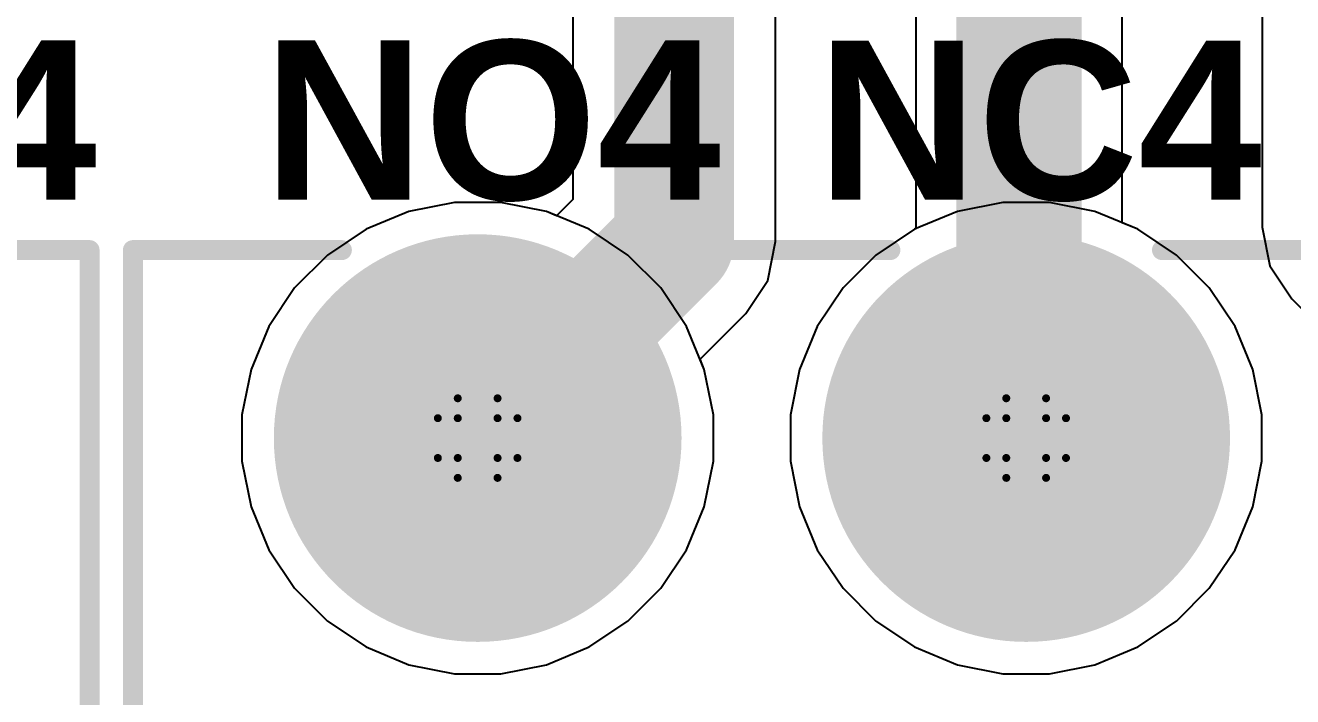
# Model space of a CAD drawing. Header units: inches. Extents: x 0 to 208, y 0 to 213.
# Drawn here: x 0.8093 to 1.1276, y 0.252 to 0.4207 of the extents above; entities that cross this region are included whole.
import ezdxf

# ---------------------------------------------------------------- set-up
doc = ezdxf.new("R2010")
doc.units = ezdxf.units.IN
doc.header["$MEASUREMENT"] = 0
for name, color, linetype in [('Bottom Layer', 5, 'Continuous'), ('Bottom Solder', 6, 'Continuous'), ('Drill Drawing', 1, 'Continuous'), ('L2_GND1', 16, 'Continuous'), ('L3_SIG1', 76, 'Continuous'), ('L4_PWR', 90, 'Continuous'), ('L5_GND2', 156, 'Continuous'), ('L6_SIG2', 130, 'Continuous'), ('L7_GND3', 216, 'Continuous'), ('Multi-Layer', 9, 'Continuous'), ('Pad Holes', 156, 'Continuous'), ('Top Layer', 1, 'Continuous'), ('Top Overlay', 2, 'Continuous'), ('Top Solder', 216, 'Continuous')]:
    doc.layers.add(name, color=color, linetype=linetype)
doc.styles.add('Arial_Bold', font='', dxfattribs={"height": 0.2})
doc.styles.get('Arial_Bold').set_extended_font_data('Arial', bold=True)

# ---------------------------------------------------------------- blocks, each defined once
blk = doc.blocks.new('DB2ERC_3_5_3P_GN_523')
at = {"layer": 'Top Overlay'}
for points in [[(0.17191, 0.04724, 0.005, 0.005, 0), (0.22441, 0.04724, 0.005, 0.005, 0)], [(0.22441, -0.31496, 0.005, 0.005, 0), (0.22441, 0.04724, 0.005, 0.005, 0)]]:
    blk.add_lwpolyline(points, format="xyseb", dxfattribs=at)
blk.add_lwpolyline([(0.22316, 0.04724, 0.0025, 0.0025, 1), (0.22566, 0.04724, 0.0025, 0.0025, 1)], format="xyseb", close=True, dxfattribs=at)
blk.add_lwpolyline([(0.22316, 0.04724, 0.0025, 0.0025, 1), (0.22566, 0.04724, 0.0025, 0.0025, 1)], format="xyseb", close=True, dxfattribs=at)
blk = doc.blocks.new('DB2ERC_3_5_3P_GN_524')
at = {"layer": 'Bottom Layer'}
h = blk.add_hatch(color=5, dxfattribs=at)
edge = h.paths.add_edge_path()
edge.add_arc((-0.13779, 0), 0.04921, 0, 360)
h = blk.add_hatch(color=5, dxfattribs=at)
edge = h.paths.add_edge_path()
edge.add_arc((0, 0), 0.04921, 0, 360)
at = {"layer": 'Bottom Solder'}
h = blk.add_hatch(color=6, dxfattribs=at)
edge = h.paths.add_edge_path()
edge.add_arc((-0.13779, 0), 0.05121, 0, 360)
h = blk.add_hatch(color=6, dxfattribs=at)
edge = h.paths.add_edge_path()
edge.add_arc((0, 0), 0.05121, 0, 360)
at = {"layer": 'L2_GND1'}
h = blk.add_hatch(color=16, dxfattribs=at)
edge = h.paths.add_edge_path()
edge.add_arc((-0.13779, 0), 0.04921, 0, 360)
h = blk.add_hatch(color=16, dxfattribs=at)
edge = h.paths.add_edge_path()
edge.add_arc((0, 0), 0.04921, 0, 360)
at = {"layer": 'L3_SIG1'}
h = blk.add_hatch(color=76, dxfattribs=at)
edge = h.paths.add_edge_path()
edge.add_arc((-0.13779, 0), 0.04921, 0, 360)
h = blk.add_hatch(color=76, dxfattribs=at)
edge = h.paths.add_edge_path()
edge.add_arc((0, 0), 0.04921, 0, 360)
at = {"layer": 'L4_PWR'}
h = blk.add_hatch(color=90, dxfattribs=at)
edge = h.paths.add_edge_path()
edge.add_arc((-0.13779, 0), 0.04921, 0, 360)
h = blk.add_hatch(color=90, dxfattribs=at)
edge = h.paths.add_edge_path()
edge.add_arc((0, 0), 0.04921, 0, 360)
at = {"layer": 'L5_GND2'}
h = blk.add_hatch(color=156, dxfattribs=at)
edge = h.paths.add_edge_path()
edge.add_arc((-0.13779, 0), 0.04921, 0, 360)
h = blk.add_hatch(color=156, dxfattribs=at)
edge = h.paths.add_edge_path()
edge.add_arc((0, 0), 0.04921, 0, 360)
at = {"layer": 'L6_SIG2'}
h = blk.add_hatch(color=130, dxfattribs=at)
edge = h.paths.add_edge_path()
edge.add_arc((-0.13779, 0), 0.04921, 0, 360)
h = blk.add_hatch(color=130, dxfattribs=at)
edge = h.paths.add_edge_path()
edge.add_arc((0, 0), 0.04921, 0, 360)
at = {"layer": 'L7_GND3'}
h = blk.add_hatch(color=216, dxfattribs=at)
edge = h.paths.add_edge_path()
edge.add_arc((-0.13779, 0), 0.04921, 0, 360)
h = blk.add_hatch(color=216, dxfattribs=at)
edge = h.paths.add_edge_path()
edge.add_arc((0, 0), 0.04921, 0, 360)
at = {"layer": 'Multi-Layer'}
h = blk.add_hatch(color=9, dxfattribs=at)
edge = h.paths.add_edge_path()
edge.add_arc((-0.13779, 0), 0.04921, 0, 360)
h = blk.add_hatch(color=9, dxfattribs=at)
edge = h.paths.add_edge_path()
edge.add_arc((0, 0), 0.04921, 0, 360)
at = {"layer": 'Pad Holes'}
h = blk.add_hatch(color=7, dxfattribs=at)
edge = h.paths.add_edge_path()
edge.add_arc((-0.13779, 0), 0.0315, 0, 360)
h = blk.add_hatch(color=7, dxfattribs=at)
edge = h.paths.add_edge_path()
edge.add_arc((0, 0), 0.0315, 0, 360)
at = {"layer": 'Top Layer'}
h = blk.add_hatch(color=1, dxfattribs=at)
edge = h.paths.add_edge_path()
edge.add_arc((-0.13779, 0), 0.04921, 0, 360)
h = blk.add_hatch(color=1, dxfattribs=at)
edge = h.paths.add_edge_path()
edge.add_arc((0, 0), 0.04921, 0, 360)
at = {"layer": 'Top Solder'}
h = blk.add_hatch(color=216, dxfattribs=at)
edge = h.paths.add_edge_path()
edge.add_arc((-0.13779, 0), 0.05121, 0, 360)
h = blk.add_hatch(color=216, dxfattribs=at)
edge = h.paths.add_edge_path()
edge.add_arc((0, 0), 0.05121, 0, 360)
at = {"layer": 'Top Overlay'}
for points in [[(-0.22441, -0.315, 0.005, 0.005, 0), (-0.22441, 0.04724, 0.005, 0.005, 0)], [(-0.22441, 0.04724, 0.005, 0.005, 0), (-0.1719, 0.04724, 0.005, 0.005, 0)], [(-0.10368, 0.04724, 0.005, 0.005, 0), (-0.03411, 0.04724, 0.005, 0.005, 0)], [(0.03411, 0.04724, 0.005, 0.005, 0), (0.10369, 0.04724, 0.005, 0.005, 0)]]:
    blk.add_lwpolyline(points, format="xyseb", dxfattribs=at)
for points in [[(-0.22566, 0.04724, 0.0025, 0.0025, 1), (-0.22316, 0.04724, 0.0025, 0.0025, 1)], [(-0.22566, 0.04724, 0.0025, 0.0025, 1), (-0.22316, 0.04724, 0.0025, 0.0025, 1)], [(-0.17315, 0.04724, 0.0025, 0.0025, 1), (-0.17065, 0.04724, 0.0025, 0.0025, 1)], [(-0.10493, 0.04724, 0.0025, 0.0025, 1), (-0.10243, 0.04724, 0.0025, 0.0025, 1)], [(-0.03536, 0.04724, 0.0025, 0.0025, 1), (-0.03286, 0.04724, 0.0025, 0.0025, 1)], [(0.03286, 0.04724, 0.0025, 0.0025, 1), (0.03536, 0.04724, 0.0025, 0.0025, 1)]]:
    blk.add_lwpolyline(points, format="xyseb", close=True, dxfattribs=at)

msp = doc.modelspace()

# ---------------------------------------------------------------- hatches: boundary and pattern name
at = {"layer": 'Top Layer'}
msp.add_hatch(color=1, dxfattribs=at).paths.add_polyline_path([(1.04313, 0.317), (1.07463, 0.317), (1.07463, 0.49874), (1.04313, 0.49874)])

# ---------------------------------------------------------------- linework, layer by layer
at = {"layer": 'Bottom Layer'}
for p, q in [((0.91707, 0.37621), (0.90563, 0.37394)), ((0.92874, 0.37621), (0.91707, 0.37621)), ((0.94018, 0.37394), (0.92874, 0.37621)), ((1.05487, 0.37621), (1.04343, 0.37394)), ((1.06653, 0.37621), (1.05487, 0.37621)), ((1.07797, 0.37394), (1.06653, 0.37621)), ((0.90563, 0.37394), (0.89486, 0.36947)), ((0.95095, 0.36947), (0.94018, 0.37394)), ((1.04343, 0.37394), (1.03265, 0.36947)), ((1.08875, 0.36947), (1.07797, 0.37394)), ((0.89486, 0.36947), (0.88516, 0.36299)), ((0.96065, 0.36299), (0.95095, 0.36947)), ((1.03265, 0.36947), (1.02295, 0.36299)), ((1.09845, 0.36299), (1.08875, 0.36947)), ((0.88516, 0.36299), (0.87691, 0.35475)), ((0.9689, 0.35475), (0.96065, 0.36299)), ((1.02295, 0.36299), (1.01471, 0.35475)), ((1.10669, 0.35475), (1.09845, 0.36299)), ((0.87691, 0.35475), (0.87043, 0.34505)), ((0.97538, 0.34505), (0.9689, 0.35475)), ((1.01471, 0.35475), (1.00823, 0.34505)), ((1.11317, 0.34505), (1.10669, 0.35475)), ((0.87043, 0.34505), (0.86597, 0.33427)), ((0.97984, 0.33427), (0.97538, 0.34505)), ((1.00823, 0.34505), (1.00376, 0.33427)), ((1.11764, 0.33427), (1.11317, 0.34505)), ((0.86597, 0.33427), (0.86369, 0.32283)), ((0.98212, 0.32283), (0.97984, 0.33427)), ((1.00376, 0.33427), (1.00149, 0.32283)), ((1.11991, 0.32283), (1.11764, 0.33427)), ((0.86369, 0.32283), (0.86369, 0.31117)), ((0.98212, 0.31117), (0.98212, 0.32283)), ((1.00149, 0.32283), (1.00149, 0.31117)), ((1.11991, 0.31117), (1.11991, 0.32283)), ((0.86369, 0.31117), (0.86597, 0.29973)), ((0.97984, 0.29973), (0.98212, 0.31117)), ((1.00149, 0.31117), (1.00376, 0.29973)), ((1.11764, 0.29973), (1.11991, 0.31117)), ((0.86597, 0.29973), (0.87043, 0.28895)), ((0.97538, 0.28895), (0.97984, 0.29973)), ((1.00376, 0.29973), (1.00823, 0.28895)), ((1.11317, 0.28895), (1.11764, 0.29973)), ((0.87043, 0.28895), (0.87691, 0.27925)), ((0.9689, 0.27925), (0.97538, 0.28895)), ((1.00823, 0.28895), (1.01471, 0.27925)), ((1.10669, 0.27925), (1.11317, 0.28895)), ((0.87691, 0.27925), (0.88516, 0.27101)), ((0.96065, 0.27101), (0.9689, 0.27925)), ((1.01471, 0.27925), (1.02295, 0.27101)), ((1.09845, 0.27101), (1.10669, 0.27925)), ((0.88516, 0.27101), (0.89486, 0.26453)), ((0.95095, 0.26453), (0.96065, 0.27101)), ((1.02295, 0.27101), (1.03265, 0.26453)), ((1.08875, 0.26453), (1.09845, 0.27101)), ((0.89486, 0.26453), (0.90563, 0.26006)), ((0.94018, 0.26006), (0.95095, 0.26453)), ((1.03265, 0.26453), (1.04343, 0.26006)), ((1.07797, 0.26006), (1.08875, 0.26453)), ((0.90563, 0.26006), (0.91707, 0.25779)), ((0.92874, 0.25779), (0.94018, 0.26006)), ((1.04343, 0.26006), (1.05487, 0.25779)), ((1.06653, 0.25779), (1.07797, 0.26006)), ((0.91707, 0.25779), (0.92874, 0.25779)), ((1.05487, 0.25779), (1.06653, 0.25779))]:
    msp.add_line(p, q, dxfattribs=at)
at = {"layer": 'Drill Drawing'}
for points in [[(0.9179, 0.322, 0.002, 0.002, 0), (0.9179, 0.327, 0.002, 0.002, 0)], [(0.9179, 0.327, 0.002, 0.002, 0), (0.9279, 0.327, 0.002, 0.002, 0)], [(0.9279, 0.322, 0.002, 0.002, 0), (0.9279, 0.327, 0.002, 0.002, 0)], [(1.0557, 0.322, 0.002, 0.002, 0), (1.0557, 0.327, 0.002, 0.002, 0)], [(1.0557, 0.327, 0.002, 0.002, 0), (1.0657, 0.327, 0.002, 0.002, 0)], [(1.0657, 0.322, 0.002, 0.002, 0), (1.0657, 0.327, 0.002, 0.002, 0)], [(0.9129, 0.312, 0.002, 0.002, 0), (0.9129, 0.322, 0.002, 0.002, 0)], [(0.9129, 0.322, 0.002, 0.002, 0), (0.9179, 0.322, 0.002, 0.002, 0)], [(0.9279, 0.322, 0.002, 0.002, 0), (0.9329, 0.322, 0.002, 0.002, 0)], [(0.9329, 0.312, 0.002, 0.002, 0), (0.9329, 0.322, 0.002, 0.002, 0)], [(1.0507, 0.312, 0.002, 0.002, 0), (1.0507, 0.322, 0.002, 0.002, 0)], [(1.0507, 0.322, 0.002, 0.002, 0), (1.0557, 0.322, 0.002, 0.002, 0)], [(1.0657, 0.322, 0.002, 0.002, 0), (1.0707, 0.322, 0.002, 0.002, 0)], [(1.0707, 0.312, 0.002, 0.002, 0), (1.0707, 0.322, 0.002, 0.002, 0)], [(0.9129, 0.312, 0.002, 0.002, 0), (0.9179, 0.312, 0.002, 0.002, 0)], [(0.9179, 0.307, 0.002, 0.002, 0), (0.9179, 0.312, 0.002, 0.002, 0)], [(0.9279, 0.312, 0.002, 0.002, 0), (0.9329, 0.312, 0.002, 0.002, 0)], [(0.9279, 0.307, 0.002, 0.002, 0), (0.9279, 0.312, 0.002, 0.002, 0)], [(1.0507, 0.312, 0.002, 0.002, 0), (1.0557, 0.312, 0.002, 0.002, 0)], [(1.0557, 0.307, 0.002, 0.002, 0), (1.0557, 0.312, 0.002, 0.002, 0)], [(1.0657, 0.312, 0.002, 0.002, 0), (1.0707, 0.312, 0.002, 0.002, 0)], [(1.0657, 0.307, 0.002, 0.002, 0), (1.0657, 0.312, 0.002, 0.002, 0)], [(0.9179, 0.307, 0.002, 0.002, 0), (0.9279, 0.307, 0.002, 0.002, 0)], [(1.0557, 0.307, 0.002, 0.002, 0), (1.0657, 0.307, 0.002, 0.002, 0)]]:
    msp.add_lwpolyline(points, format="xyseb", dxfattribs=at)
for points in [[(0.9174, 0.327, 0.001, 0.001, 1), (0.9184, 0.327, 0.001, 0.001, 1)], [(0.9174, 0.327, 0.001, 0.001, 1), (0.9184, 0.327, 0.001, 0.001, 1)], [(0.9274, 0.327, 0.001, 0.001, 1), (0.9284, 0.327, 0.001, 0.001, 1)], [(0.9274, 0.327, 0.001, 0.001, 1), (0.9284, 0.327, 0.001, 0.001, 1)], [(1.0552, 0.327, 0.001, 0.001, 1), (1.0562, 0.327, 0.001, 0.001, 1)], [(1.0552, 0.327, 0.001, 0.001, 1), (1.0562, 0.327, 0.001, 0.001, 1)], [(1.0652, 0.327, 0.001, 0.001, 1), (1.0662, 0.327, 0.001, 0.001, 1)], [(1.0652, 0.327, 0.001, 0.001, 1), (1.0662, 0.327, 0.001, 0.001, 1)], [(0.9124, 0.322, 0.001, 0.001, 1), (0.9134, 0.322, 0.001, 0.001, 1)], [(0.9124, 0.322, 0.001, 0.001, 1), (0.9134, 0.322, 0.001, 0.001, 1)], [(0.9174, 0.322, 0.001, 0.001, 1), (0.9184, 0.322, 0.001, 0.001, 1)], [(0.9174, 0.322, 0.001, 0.001, 1), (0.9184, 0.322, 0.001, 0.001, 1)], [(0.9274, 0.322, 0.001, 0.001, 1), (0.9284, 0.322, 0.001, 0.001, 1)], [(0.9274, 0.322, 0.001, 0.001, 1), (0.9284, 0.322, 0.001, 0.001, 1)], [(0.9324, 0.322, 0.001, 0.001, 1), (0.9334, 0.322, 0.001, 0.001, 1)], [(0.9324, 0.322, 0.001, 0.001, 1), (0.9334, 0.322, 0.001, 0.001, 1)], [(1.0502, 0.322, 0.001, 0.001, 1), (1.0512, 0.322, 0.001, 0.001, 1)], [(1.0502, 0.322, 0.001, 0.001, 1), (1.0512, 0.322, 0.001, 0.001, 1)], [(1.0552, 0.322, 0.001, 0.001, 1), (1.0562, 0.322, 0.001, 0.001, 1)], [(1.0552, 0.322, 0.001, 0.001, 1), (1.0562, 0.322, 0.001, 0.001, 1)], [(1.0652, 0.322, 0.001, 0.001, 1), (1.0662, 0.322, 0.001, 0.001, 1)], [(1.0652, 0.322, 0.001, 0.001, 1), (1.0662, 0.322, 0.001, 0.001, 1)], [(1.0702, 0.322, 0.001, 0.001, 1), (1.0712, 0.322, 0.001, 0.001, 1)], [(1.0702, 0.322, 0.001, 0.001, 1), (1.0712, 0.322, 0.001, 0.001, 1)], [(0.9124, 0.312, 0.001, 0.001, 1), (0.9134, 0.312, 0.001, 0.001, 1)], [(0.9124, 0.312, 0.001, 0.001, 1), (0.9134, 0.312, 0.001, 0.001, 1)], [(0.9174, 0.312, 0.001, 0.001, 1), (0.9184, 0.312, 0.001, 0.001, 1)], [(0.9174, 0.312, 0.001, 0.001, 1), (0.9184, 0.312, 0.001, 0.001, 1)], [(0.9274, 0.312, 0.001, 0.001, 1), (0.9284, 0.312, 0.001, 0.001, 1)], [(0.9274, 0.312, 0.001, 0.001, 1), (0.9284, 0.312, 0.001, 0.001, 1)], [(0.9324, 0.312, 0.001, 0.001, 1), (0.9334, 0.312, 0.001, 0.001, 1)], [(0.9324, 0.312, 0.001, 0.001, 1), (0.9334, 0.312, 0.001, 0.001, 1)], [(1.0502, 0.312, 0.001, 0.001, 1), (1.0512, 0.312, 0.001, 0.001, 1)], [(1.0502, 0.312, 0.001, 0.001, 1), (1.0512, 0.312, 0.001, 0.001, 1)], [(1.0552, 0.312, 0.001, 0.001, 1), (1.0562, 0.312, 0.001, 0.001, 1)], [(1.0552, 0.312, 0.001, 0.001, 1), (1.0562, 0.312, 0.001, 0.001, 1)], [(1.0652, 0.312, 0.001, 0.001, 1), (1.0662, 0.312, 0.001, 0.001, 1)], [(1.0652, 0.312, 0.001, 0.001, 1), (1.0662, 0.312, 0.001, 0.001, 1)], [(1.0702, 0.312, 0.001, 0.001, 1), (1.0712, 0.312, 0.001, 0.001, 1)], [(1.0702, 0.312, 0.001, 0.001, 1), (1.0712, 0.312, 0.001, 0.001, 1)], [(0.9174, 0.307, 0.001, 0.001, 1), (0.9184, 0.307, 0.001, 0.001, 1)], [(0.9174, 0.307, 0.001, 0.001, 1), (0.9184, 0.307, 0.001, 0.001, 1)], [(0.9274, 0.307, 0.001, 0.001, 1), (0.9284, 0.307, 0.001, 0.001, 1)], [(0.9274, 0.307, 0.001, 0.001, 1), (0.9284, 0.307, 0.001, 0.001, 1)], [(1.0552, 0.307, 0.001, 0.001, 1), (1.0562, 0.307, 0.001, 0.001, 1)], [(1.0552, 0.307, 0.001, 0.001, 1), (1.0562, 0.307, 0.001, 0.001, 1)], [(1.0652, 0.307, 0.001, 0.001, 1), (1.0662, 0.307, 0.001, 0.001, 1)], [(1.0652, 0.307, 0.001, 0.001, 1), (1.0662, 0.307, 0.001, 0.001, 1)]]:
    msp.add_lwpolyline(points, format="xyseb", close=True, dxfattribs=at)
at = {"layer": 'L2_GND1'}
for p, q in [((0.91707, 0.37621), (0.90563, 0.37394)), ((0.92874, 0.37621), (0.91707, 0.37621)), ((0.94018, 0.37394), (0.92874, 0.37621)), ((1.05487, 0.37621), (1.04343, 0.37394)), ((1.06653, 0.37621), (1.05487, 0.37621)), ((1.07797, 0.37394), (1.06653, 0.37621)), ((0.90563, 0.37394), (0.89486, 0.36947)), ((0.95095, 0.36947), (0.94018, 0.37394)), ((1.04343, 0.37394), (1.03265, 0.36947)), ((1.08875, 0.36947), (1.07797, 0.37394)), ((0.89486, 0.36947), (0.88516, 0.36299)), ((0.96065, 0.36299), (0.95095, 0.36947)), ((1.03265, 0.36947), (1.02295, 0.36299)), ((1.09845, 0.36299), (1.08875, 0.36947)), ((0.88516, 0.36299), (0.87691, 0.35475)), ((0.9689, 0.35475), (0.96065, 0.36299)), ((1.02295, 0.36299), (1.01471, 0.35475)), ((1.10669, 0.35475), (1.09845, 0.36299)), ((0.87691, 0.35475), (0.87043, 0.34505)), ((0.97538, 0.34505), (0.9689, 0.35475)), ((1.01471, 0.35475), (1.00823, 0.34505)), ((1.11317, 0.34505), (1.10669, 0.35475)), ((0.87043, 0.34505), (0.86597, 0.33427)), ((0.97984, 0.33427), (0.97538, 0.34505)), ((1.00823, 0.34505), (1.00376, 0.33427)), ((1.11764, 0.33427), (1.11317, 0.34505)), ((0.86597, 0.33427), (0.86369, 0.32283)), ((0.98212, 0.32283), (0.97984, 0.33427)), ((1.00376, 0.33427), (1.00149, 0.32283)), ((1.11991, 0.32283), (1.11764, 0.33427)), ((0.86369, 0.32283), (0.86369, 0.31117)), ((0.98212, 0.31117), (0.98212, 0.32283)), ((1.00149, 0.32283), (1.00149, 0.31117)), ((1.11991, 0.31117), (1.11991, 0.32283)), ((0.86369, 0.31117), (0.86597, 0.29973)), ((0.97984, 0.29973), (0.98212, 0.31117)), ((1.00149, 0.31117), (1.00376, 0.29973)), ((1.11764, 0.29973), (1.11991, 0.31117)), ((0.86597, 0.29973), (0.87043, 0.28895)), ((0.97538, 0.28895), (0.97984, 0.29973)), ((1.00376, 0.29973), (1.00823, 0.28895)), ((1.11317, 0.28895), (1.11764, 0.29973)), ((0.87043, 0.28895), (0.87691, 0.27925)), ((0.9689, 0.27925), (0.97538, 0.28895)), ((1.00823, 0.28895), (1.01471, 0.27925)), ((1.10669, 0.27925), (1.11317, 0.28895)), ((0.87691, 0.27925), (0.88516, 0.27101)), ((0.96065, 0.27101), (0.9689, 0.27925)), ((1.01471, 0.27925), (1.02295, 0.27101)), ((1.09845, 0.27101), (1.10669, 0.27925)), ((0.88516, 0.27101), (0.89486, 0.26453)), ((0.95095, 0.26453), (0.96065, 0.27101)), ((1.02295, 0.27101), (1.03265, 0.26453)), ((1.08875, 0.26453), (1.09845, 0.27101)), ((0.89486, 0.26453), (0.90563, 0.26006)), ((0.94018, 0.26006), (0.95095, 0.26453)), ((1.03265, 0.26453), (1.04343, 0.26006)), ((1.07797, 0.26006), (1.08875, 0.26453)), ((0.90563, 0.26006), (0.91707, 0.25779)), ((0.92874, 0.25779), (0.94018, 0.26006)), ((1.04343, 0.26006), (1.05487, 0.25779)), ((1.06653, 0.25779), (1.07797, 0.26006)), ((0.91707, 0.25779), (0.92874, 0.25779)), ((1.05487, 0.25779), (1.06653, 0.25779))]:
    msp.add_line(p, q, dxfattribs=at)
at = {"layer": 'L3_SIG1'}
for p, q in [((0.91707, 0.37621), (0.90563, 0.37394)), ((0.92874, 0.37621), (0.91707, 0.37621)), ((0.94018, 0.37394), (0.92874, 0.37621)), ((1.05487, 0.37621), (1.04343, 0.37394)), ((1.06653, 0.37621), (1.05487, 0.37621)), ((1.07797, 0.37394), (1.06653, 0.37621)), ((0.90563, 0.37394), (0.89486, 0.36947)), ((0.95095, 0.36947), (0.94018, 0.37394)), ((1.04343, 0.37394), (1.03265, 0.36947)), ((1.08875, 0.36947), (1.07797, 0.37394)), ((0.89486, 0.36947), (0.88516, 0.36299)), ((0.96065, 0.36299), (0.95095, 0.36947)), ((1.03265, 0.36947), (1.02295, 0.36299)), ((1.09845, 0.36299), (1.08875, 0.36947)), ((0.88516, 0.36299), (0.87691, 0.35475)), ((0.9689, 0.35475), (0.96065, 0.36299)), ((1.02295, 0.36299), (1.01471, 0.35475)), ((1.10669, 0.35475), (1.09845, 0.36299)), ((0.87691, 0.35475), (0.87043, 0.34505)), ((0.97538, 0.34505), (0.9689, 0.35475)), ((1.01471, 0.35475), (1.00823, 0.34505)), ((1.11317, 0.34505), (1.10669, 0.35475)), ((0.87043, 0.34505), (0.86597, 0.33427)), ((0.97984, 0.33427), (0.97538, 0.34505)), ((1.00823, 0.34505), (1.00376, 0.33427)), ((1.11764, 0.33427), (1.11317, 0.34505)), ((0.86597, 0.33427), (0.86369, 0.32283)), ((0.98212, 0.32283), (0.97984, 0.33427)), ((1.00376, 0.33427), (1.00149, 0.32283)), ((1.11991, 0.32283), (1.11764, 0.33427)), ((0.86369, 0.32283), (0.86369, 0.31117)), ((0.98212, 0.31117), (0.98212, 0.32283)), ((1.00149, 0.32283), (1.00149, 0.31117)), ((1.11991, 0.31117), (1.11991, 0.32283)), ((0.86369, 0.31117), (0.86597, 0.29973)), ((0.97984, 0.29973), (0.98212, 0.31117)), ((1.00149, 0.31117), (1.00376, 0.29973)), ((1.11764, 0.29973), (1.11991, 0.31117)), ((0.86597, 0.29973), (0.87043, 0.28895)), ((0.97538, 0.28895), (0.97984, 0.29973)), ((1.00376, 0.29973), (1.00823, 0.28895)), ((1.11317, 0.28895), (1.11764, 0.29973)), ((0.87043, 0.28895), (0.87691, 0.27925)), ((0.9689, 0.27925), (0.97538, 0.28895)), ((1.00823, 0.28895), (1.01471, 0.27925)), ((1.10669, 0.27925), (1.11317, 0.28895)), ((0.87691, 0.27925), (0.88516, 0.27101)), ((0.96065, 0.27101), (0.9689, 0.27925)), ((1.01471, 0.27925), (1.02295, 0.27101)), ((1.09845, 0.27101), (1.10669, 0.27925)), ((0.88516, 0.27101), (0.89486, 0.26453)), ((0.95095, 0.26453), (0.96065, 0.27101)), ((1.02295, 0.27101), (1.03265, 0.26453)), ((1.08875, 0.26453), (1.09845, 0.27101)), ((0.89486, 0.26453), (0.90563, 0.26006)), ((0.94018, 0.26006), (0.95095, 0.26453)), ((1.03265, 0.26453), (1.04343, 0.26006)), ((1.07797, 0.26006), (1.08875, 0.26453)), ((0.90563, 0.26006), (0.91707, 0.25779)), ((0.92874, 0.25779), (0.94018, 0.26006)), ((1.04343, 0.26006), (1.05487, 0.25779)), ((1.06653, 0.25779), (1.07797, 0.26006)), ((0.91707, 0.25779), (0.92874, 0.25779)), ((1.05487, 0.25779), (1.06653, 0.25779))]:
    msp.add_line(p, q, dxfattribs=at)
at = {"layer": 'L4_PWR'}
for p, q in [((0.91707, 0.37621), (0.90563, 0.37394)), ((0.92874, 0.37621), (0.91707, 0.37621)), ((0.94018, 0.37394), (0.92874, 0.37621)), ((1.05487, 0.37621), (1.04343, 0.37394)), ((1.06653, 0.37621), (1.05487, 0.37621)), ((1.07797, 0.37394), (1.06653, 0.37621)), ((0.90563, 0.37394), (0.89486, 0.36947)), ((0.95095, 0.36947), (0.94018, 0.37394)), ((1.04343, 0.37394), (1.03265, 0.36947)), ((1.08875, 0.36947), (1.07797, 0.37394)), ((0.89486, 0.36947), (0.88516, 0.36299)), ((0.96065, 0.36299), (0.95095, 0.36947)), ((1.03265, 0.36947), (1.02295, 0.36299)), ((1.09845, 0.36299), (1.08875, 0.36947)), ((0.88516, 0.36299), (0.87691, 0.35475)), ((0.9689, 0.35475), (0.96065, 0.36299)), ((1.02295, 0.36299), (1.01471, 0.35475)), ((1.10669, 0.35475), (1.09845, 0.36299)), ((0.87691, 0.35475), (0.87043, 0.34505)), ((0.97538, 0.34505), (0.9689, 0.35475)), ((1.01471, 0.35475), (1.00823, 0.34505)), ((1.11317, 0.34505), (1.10669, 0.35475)), ((0.87043, 0.34505), (0.86597, 0.33427)), ((0.97984, 0.33427), (0.97538, 0.34505)), ((1.00823, 0.34505), (1.00376, 0.33427)), ((1.11764, 0.33427), (1.11317, 0.34505)), ((0.86597, 0.33427), (0.86369, 0.32283)), ((0.98212, 0.32283), (0.97984, 0.33427)), ((1.00376, 0.33427), (1.00149, 0.32283)), ((1.11991, 0.32283), (1.11764, 0.33427)), ((0.86369, 0.32283), (0.86369, 0.31117)), ((0.98212, 0.31117), (0.98212, 0.32283)), ((1.00149, 0.32283), (1.00149, 0.31117)), ((1.11991, 0.31117), (1.11991, 0.32283)), ((0.86369, 0.31117), (0.86597, 0.29973)), ((0.97984, 0.29973), (0.98212, 0.31117)), ((1.00149, 0.31117), (1.00376, 0.29973)), ((1.11764, 0.29973), (1.11991, 0.31117)), ((0.86597, 0.29973), (0.87043, 0.28895)), ((0.97538, 0.28895), (0.97984, 0.29973)), ((1.00376, 0.29973), (1.00823, 0.28895)), ((1.11317, 0.28895), (1.11764, 0.29973)), ((0.87043, 0.28895), (0.87691, 0.27925)), ((0.9689, 0.27925), (0.97538, 0.28895)), ((1.00823, 0.28895), (1.01471, 0.27925)), ((1.10669, 0.27925), (1.11317, 0.28895)), ((0.87691, 0.27925), (0.88516, 0.27101)), ((0.96065, 0.27101), (0.9689, 0.27925)), ((1.01471, 0.27925), (1.02295, 0.27101)), ((1.09845, 0.27101), (1.10669, 0.27925)), ((0.88516, 0.27101), (0.89486, 0.26453)), ((0.95095, 0.26453), (0.96065, 0.27101)), ((1.02295, 0.27101), (1.03265, 0.26453)), ((1.08875, 0.26453), (1.09845, 0.27101)), ((0.89486, 0.26453), (0.90563, 0.26006)), ((0.94018, 0.26006), (0.95095, 0.26453)), ((1.03265, 0.26453), (1.04343, 0.26006)), ((1.07797, 0.26006), (1.08875, 0.26453)), ((0.90563, 0.26006), (0.91707, 0.25779)), ((0.92874, 0.25779), (0.94018, 0.26006)), ((1.04343, 0.26006), (1.05487, 0.25779)), ((1.06653, 0.25779), (1.07797, 0.26006)), ((0.91707, 0.25779), (0.92874, 0.25779)), ((1.05487, 0.25779), (1.06653, 0.25779))]:
    msp.add_line(p, q, dxfattribs=at)
at = {"layer": 'L5_GND2'}
for p, q in [((0.91707, 0.37621), (0.90563, 0.37394)), ((0.92874, 0.37621), (0.91707, 0.37621)), ((0.94018, 0.37394), (0.92874, 0.37621)), ((1.05487, 0.37621), (1.04343, 0.37394)), ((1.06653, 0.37621), (1.05487, 0.37621)), ((1.07797, 0.37394), (1.06653, 0.37621)), ((0.90563, 0.37394), (0.89486, 0.36947)), ((0.95095, 0.36947), (0.94018, 0.37394)), ((1.04343, 0.37394), (1.03265, 0.36947)), ((1.08875, 0.36947), (1.07797, 0.37394)), ((0.89486, 0.36947), (0.88516, 0.36299)), ((0.96065, 0.36299), (0.95095, 0.36947)), ((1.03265, 0.36947), (1.02295, 0.36299)), ((1.09845, 0.36299), (1.08875, 0.36947)), ((0.88516, 0.36299), (0.87691, 0.35475)), ((0.9689, 0.35475), (0.96065, 0.36299)), ((1.02295, 0.36299), (1.01471, 0.35475)), ((1.10669, 0.35475), (1.09845, 0.36299)), ((0.87691, 0.35475), (0.87043, 0.34505)), ((0.97538, 0.34505), (0.9689, 0.35475)), ((1.01471, 0.35475), (1.00823, 0.34505)), ((1.11317, 0.34505), (1.10669, 0.35475)), ((0.87043, 0.34505), (0.86597, 0.33427)), ((0.97984, 0.33427), (0.97538, 0.34505)), ((1.00823, 0.34505), (1.00376, 0.33427)), ((1.11764, 0.33427), (1.11317, 0.34505)), ((0.86597, 0.33427), (0.86369, 0.32283)), ((0.98212, 0.32283), (0.97984, 0.33427)), ((1.00376, 0.33427), (1.00149, 0.32283)), ((1.11991, 0.32283), (1.11764, 0.33427)), ((0.86369, 0.32283), (0.86369, 0.31117)), ((0.98212, 0.31117), (0.98212, 0.32283)), ((1.00149, 0.32283), (1.00149, 0.31117)), ((1.11991, 0.31117), (1.11991, 0.32283)), ((0.86369, 0.31117), (0.86597, 0.29973)), ((0.97984, 0.29973), (0.98212, 0.31117)), ((1.00149, 0.31117), (1.00376, 0.29973)), ((1.11764, 0.29973), (1.11991, 0.31117)), ((0.86597, 0.29973), (0.87043, 0.28895)), ((0.97538, 0.28895), (0.97984, 0.29973)), ((1.00376, 0.29973), (1.00823, 0.28895)), ((1.11317, 0.28895), (1.11764, 0.29973)), ((0.87043, 0.28895), (0.87691, 0.27925)), ((0.9689, 0.27925), (0.97538, 0.28895)), ((1.00823, 0.28895), (1.01471, 0.27925)), ((1.10669, 0.27925), (1.11317, 0.28895)), ((0.87691, 0.27925), (0.88516, 0.27101)), ((0.96065, 0.27101), (0.9689, 0.27925)), ((1.01471, 0.27925), (1.02295, 0.27101)), ((1.09845, 0.27101), (1.10669, 0.27925)), ((0.88516, 0.27101), (0.89486, 0.26453)), ((0.95095, 0.26453), (0.96065, 0.27101)), ((1.02295, 0.27101), (1.03265, 0.26453)), ((1.08875, 0.26453), (1.09845, 0.27101)), ((0.89486, 0.26453), (0.90563, 0.26006)), ((0.94018, 0.26006), (0.95095, 0.26453)), ((1.03265, 0.26453), (1.04343, 0.26006)), ((1.07797, 0.26006), (1.08875, 0.26453)), ((0.90563, 0.26006), (0.91707, 0.25779)), ((0.92874, 0.25779), (0.94018, 0.26006)), ((1.04343, 0.26006), (1.05487, 0.25779)), ((1.06653, 0.25779), (1.07797, 0.26006)), ((0.91707, 0.25779), (0.92874, 0.25779)), ((1.05487, 0.25779), (1.06653, 0.25779))]:
    msp.add_line(p, q, dxfattribs=at)
at = {"layer": 'L6_SIG2'}
for p, q in [((0.91707, 0.37621), (0.90563, 0.37394)), ((0.92874, 0.37621), (0.91707, 0.37621)), ((0.94018, 0.37394), (0.92874, 0.37621)), ((1.05487, 0.37621), (1.04343, 0.37394)), ((1.06653, 0.37621), (1.05487, 0.37621)), ((1.07797, 0.37394), (1.06653, 0.37621)), ((0.90563, 0.37394), (0.89486, 0.36947)), ((0.95095, 0.36947), (0.94018, 0.37394)), ((1.04343, 0.37394), (1.03265, 0.36947)), ((1.08875, 0.36947), (1.07797, 0.37394)), ((0.89486, 0.36947), (0.88516, 0.36299)), ((0.96065, 0.36299), (0.95095, 0.36947)), ((1.03265, 0.36947), (1.02295, 0.36299)), ((1.09845, 0.36299), (1.08875, 0.36947)), ((0.88516, 0.36299), (0.87691, 0.35475)), ((0.9689, 0.35475), (0.96065, 0.36299)), ((1.02295, 0.36299), (1.01471, 0.35475)), ((1.10669, 0.35475), (1.09845, 0.36299)), ((0.87691, 0.35475), (0.87043, 0.34505)), ((0.97538, 0.34505), (0.9689, 0.35475)), ((1.01471, 0.35475), (1.00823, 0.34505)), ((1.11317, 0.34505), (1.10669, 0.35475)), ((0.87043, 0.34505), (0.86597, 0.33427)), ((0.97984, 0.33427), (0.97538, 0.34505)), ((1.00823, 0.34505), (1.00376, 0.33427)), ((1.11764, 0.33427), (1.11317, 0.34505)), ((0.86597, 0.33427), (0.86369, 0.32283)), ((0.98212, 0.32283), (0.97984, 0.33427)), ((1.00376, 0.33427), (1.00149, 0.32283)), ((1.11991, 0.32283), (1.11764, 0.33427)), ((0.86369, 0.32283), (0.86369, 0.31117)), ((0.98212, 0.31117), (0.98212, 0.32283)), ((1.00149, 0.32283), (1.00149, 0.31117)), ((1.11991, 0.31117), (1.11991, 0.32283)), ((0.86369, 0.31117), (0.86597, 0.29973)), ((0.97984, 0.29973), (0.98212, 0.31117)), ((1.00149, 0.31117), (1.00376, 0.29973)), ((1.11764, 0.29973), (1.11991, 0.31117)), ((0.86597, 0.29973), (0.87043, 0.28895)), ((0.97538, 0.28895), (0.97984, 0.29973)), ((1.00376, 0.29973), (1.00823, 0.28895)), ((1.11317, 0.28895), (1.11764, 0.29973)), ((0.87043, 0.28895), (0.87691, 0.27925)), ((0.9689, 0.27925), (0.97538, 0.28895)), ((1.00823, 0.28895), (1.01471, 0.27925)), ((1.10669, 0.27925), (1.11317, 0.28895)), ((0.87691, 0.27925), (0.88516, 0.27101)), ((0.96065, 0.27101), (0.9689, 0.27925)), ((1.01471, 0.27925), (1.02295, 0.27101)), ((1.09845, 0.27101), (1.10669, 0.27925)), ((0.88516, 0.27101), (0.89486, 0.26453)), ((0.95095, 0.26453), (0.96065, 0.27101)), ((1.02295, 0.27101), (1.03265, 0.26453)), ((1.08875, 0.26453), (1.09845, 0.27101)), ((0.89486, 0.26453), (0.90563, 0.26006)), ((0.94018, 0.26006), (0.95095, 0.26453)), ((1.03265, 0.26453), (1.04343, 0.26006)), ((1.07797, 0.26006), (1.08875, 0.26453)), ((0.90563, 0.26006), (0.91707, 0.25779)), ((0.92874, 0.25779), (0.94018, 0.26006)), ((1.04343, 0.26006), (1.05487, 0.25779)), ((1.06653, 0.25779), (1.07797, 0.26006)), ((0.91707, 0.25779), (0.92874, 0.25779)), ((1.05487, 0.25779), (1.06653, 0.25779))]:
    msp.add_line(p, q, dxfattribs=at)
at = {"layer": 'L7_GND3'}
for p, q in [((0.91707, 0.37621), (0.90563, 0.37394)), ((0.92874, 0.37621), (0.91707, 0.37621)), ((0.94018, 0.37394), (0.92874, 0.37621)), ((1.05487, 0.37621), (1.04343, 0.37394)), ((1.06653, 0.37621), (1.05487, 0.37621)), ((1.07797, 0.37394), (1.06653, 0.37621)), ((0.90563, 0.37394), (0.89486, 0.36947)), ((0.95095, 0.36947), (0.94018, 0.37394)), ((1.04343, 0.37394), (1.03265, 0.36947)), ((1.08875, 0.36947), (1.07797, 0.37394)), ((0.89486, 0.36947), (0.88516, 0.36299)), ((0.96065, 0.36299), (0.95095, 0.36947)), ((1.03265, 0.36947), (1.02295, 0.36299)), ((1.09845, 0.36299), (1.08875, 0.36947)), ((0.88516, 0.36299), (0.87691, 0.35475)), ((0.9689, 0.35475), (0.96065, 0.36299)), ((1.02295, 0.36299), (1.01471, 0.35475)), ((1.10669, 0.35475), (1.09845, 0.36299)), ((0.87691, 0.35475), (0.87043, 0.34505)), ((0.97538, 0.34505), (0.9689, 0.35475)), ((1.01471, 0.35475), (1.00823, 0.34505)), ((1.11317, 0.34505), (1.10669, 0.35475)), ((0.87043, 0.34505), (0.86597, 0.33427)), ((0.97984, 0.33427), (0.97538, 0.34505)), ((1.00823, 0.34505), (1.00376, 0.33427)), ((1.11764, 0.33427), (1.11317, 0.34505)), ((0.86597, 0.33427), (0.86369, 0.32283)), ((0.98212, 0.32283), (0.97984, 0.33427)), ((1.00376, 0.33427), (1.00149, 0.32283)), ((1.11991, 0.32283), (1.11764, 0.33427)), ((0.86369, 0.32283), (0.86369, 0.31117)), ((0.98212, 0.31117), (0.98212, 0.32283)), ((1.00149, 0.32283), (1.00149, 0.31117)), ((1.11991, 0.31117), (1.11991, 0.32283)), ((0.86369, 0.31117), (0.86597, 0.29973)), ((0.97984, 0.29973), (0.98212, 0.31117)), ((1.00149, 0.31117), (1.00376, 0.29973)), ((1.11764, 0.29973), (1.11991, 0.31117)), ((0.86597, 0.29973), (0.87043, 0.28895)), ((0.97538, 0.28895), (0.97984, 0.29973)), ((1.00376, 0.29973), (1.00823, 0.28895)), ((1.11317, 0.28895), (1.11764, 0.29973)), ((0.87043, 0.28895), (0.87691, 0.27925)), ((0.9689, 0.27925), (0.97538, 0.28895)), ((1.00823, 0.28895), (1.01471, 0.27925)), ((1.10669, 0.27925), (1.11317, 0.28895)), ((0.87691, 0.27925), (0.88516, 0.27101)), ((0.96065, 0.27101), (0.9689, 0.27925)), ((1.01471, 0.27925), (1.02295, 0.27101)), ((1.09845, 0.27101), (1.10669, 0.27925)), ((0.88516, 0.27101), (0.89486, 0.26453)), ((0.95095, 0.26453), (0.96065, 0.27101)), ((1.02295, 0.27101), (1.03265, 0.26453)), ((1.08875, 0.26453), (1.09845, 0.27101)), ((0.89486, 0.26453), (0.90563, 0.26006)), ((0.94018, 0.26006), (0.95095, 0.26453)), ((1.03265, 0.26453), (1.04343, 0.26006)), ((1.07797, 0.26006), (1.08875, 0.26453)), ((0.90563, 0.26006), (0.91707, 0.25779)), ((0.92874, 0.25779), (0.94018, 0.26006)), ((1.04343, 0.26006), (1.05487, 0.25779)), ((1.06653, 0.25779), (1.07797, 0.26006)), ((0.91707, 0.25779), (0.92874, 0.25779)), ((1.05487, 0.25779), (1.06653, 0.25779))]:
    msp.add_line(p, q, dxfattribs=at)
at = {"layer": 'Top Layer'}
for p, q in [((1.03294, 0.49874), (1.03294, 0.36959)), ((1.08482, 0.3711), (1.08482, 0.49874)), ((0.94678, 0.45331), (0.94678, 0.37692)), ((0.99776, 0.36636), (0.99776, 0.45331)), ((1.12, 0.45331), (1.12, 0.37)), ((0.91707, 0.37621), (0.90563, 0.37394)), ((0.92874, 0.37621), (0.91707, 0.37621)), ((0.94018, 0.37394), (0.92874, 0.37621)), ((0.94678, 0.37692), (0.94273, 0.37288)), ((0.90563, 0.37394), (0.89486, 0.36947)), ((0.94273, 0.37288), (0.94018, 0.37394)), ((0.89486, 0.36947), (0.88516, 0.36299)), ((1.03265, 0.36947), (1.02295, 0.36299)), ((1.03294, 0.36959), (1.03265, 0.36947)), ((1.08875, 0.36947), (1.08482, 0.3711)), ((1.09845, 0.36299), (1.08875, 0.36947)), ((1.12, 0.37), (1.12194, 0.36025)), ((0.99582, 0.35661), (0.99776, 0.36636)), ((0.88516, 0.36299), (0.87691, 0.35475)), ((1.02295, 0.36299), (1.01471, 0.35475)), ((1.10669, 0.35475), (1.09845, 0.36299)), ((1.12194, 0.36025), (1.12747, 0.35198)), ((0.99029, 0.34834), (0.99582, 0.35661)), ((0.87691, 0.35475), (0.87043, 0.34505)), ((1.01471, 0.35475), (1.00823, 0.34505)), ((1.11317, 0.34505), (1.10669, 0.35475)), ((1.12747, 0.35198), (1.14262, 0.33683)), ((0.97878, 0.33683), (0.99029, 0.34834)), ((0.87043, 0.34505), (0.86597, 0.33427)), ((1.00823, 0.34505), (1.00376, 0.33427)), ((1.11764, 0.33427), (1.11317, 0.34505)), ((0.97984, 0.33427), (0.97878, 0.33683)), ((0.86597, 0.33427), (0.86369, 0.32283)), ((0.98212, 0.32283), (0.97984, 0.33427)), ((1.00376, 0.33427), (1.00149, 0.32283)), ((1.11991, 0.32283), (1.11764, 0.33427)), ((0.86369, 0.32283), (0.86369, 0.31117)), ((0.98212, 0.31117), (0.98212, 0.32283)), ((1.00149, 0.32283), (1.00149, 0.31117)), ((1.11991, 0.31117), (1.11991, 0.32283)), ((0.86369, 0.31117), (0.86597, 0.29973)), ((0.97984, 0.29973), (0.98212, 0.31117)), ((1.00149, 0.31117), (1.00376, 0.29973)), ((1.11764, 0.29973), (1.11991, 0.31117)), ((0.86597, 0.29973), (0.87043, 0.28895)), ((0.97538, 0.28895), (0.97984, 0.29973)), ((1.00376, 0.29973), (1.00823, 0.28895)), ((1.11317, 0.28895), (1.11764, 0.29973)), ((0.87043, 0.28895), (0.87691, 0.27925)), ((0.9689, 0.27925), (0.97538, 0.28895)), ((1.00823, 0.28895), (1.01471, 0.27925)), ((1.10669, 0.27925), (1.11317, 0.28895)), ((0.87691, 0.27925), (0.88516, 0.27101)), ((0.96065, 0.27101), (0.9689, 0.27925)), ((1.01471, 0.27925), (1.02295, 0.27101)), ((1.09845, 0.27101), (1.10669, 0.27925)), ((0.88516, 0.27101), (0.89486, 0.26453)), ((0.95095, 0.26453), (0.96065, 0.27101)), ((1.02295, 0.27101), (1.03265, 0.26453)), ((1.08875, 0.26453), (1.09845, 0.27101)), ((0.89486, 0.26453), (0.90563, 0.26006)), ((0.94018, 0.26006), (0.95095, 0.26453)), ((1.03265, 0.26453), (1.04343, 0.26006)), ((1.07797, 0.26006), (1.08875, 0.26453)), ((0.90563, 0.26006), (0.91707, 0.25779)), ((0.92874, 0.25779), (0.94018, 0.26006)), ((1.04343, 0.26006), (1.05487, 0.25779)), ((1.06653, 0.25779), (1.07797, 0.26006)), ((0.91707, 0.25779), (0.92874, 0.25779)), ((1.05487, 0.25779), (1.06653, 0.25779))]:
    msp.add_line(p, q, dxfattribs=at)
for points in [[(0.97227, 0.36636, 0.03, 0.03, 0), (0.97227, 0.49874, 0.03, 0.03, 0)], [(0.9229, 0.317, 0.03, 0.03, 0), (0.97227, 0.36636, 0.03, 0.03, 0)]]:
    msp.add_lwpolyline(points, format="xyseb", dxfattribs=at)
for points in [[(0.96477, 0.36636, 0.015, 0.015, 1), (0.97977, 0.36636, 0.015, 0.015, 1)], [(0.96477, 0.36636, 0.015, 0.015, 1), (0.97977, 0.36636, 0.015, 0.015, 1)], [(0.9154, 0.317, 0.015, 0.015, 1), (0.9304, 0.317, 0.015, 0.015, 1)]]:
    msp.add_lwpolyline(points, format="xyseb", close=True, dxfattribs=at)

# ---------------------------------------------------------------- block references
for name, p in [('DB2ERC_3_5_3P_GN_523', (0.601, 0.317)), ('DB2ERC_3_5_3P_GN_524', (1.0607, 0.317))]:
    msp.add_blockref(name, p)

# ---------------------------------------------------------------- texts
at = {"layer": 'Top Overlay', "style": 'Arial_Bold'}
for s, p in [('COM4', (0.66582, 0.3769)), ('NO4', (0.86913, 0.3769)), ('NC4', (1.00815, 0.37688))]:
    msp.add_text(s, height=0.04, rotation=360, dxfattribs=at).set_placement(p)

doc.saveas('drawing.dxf')
